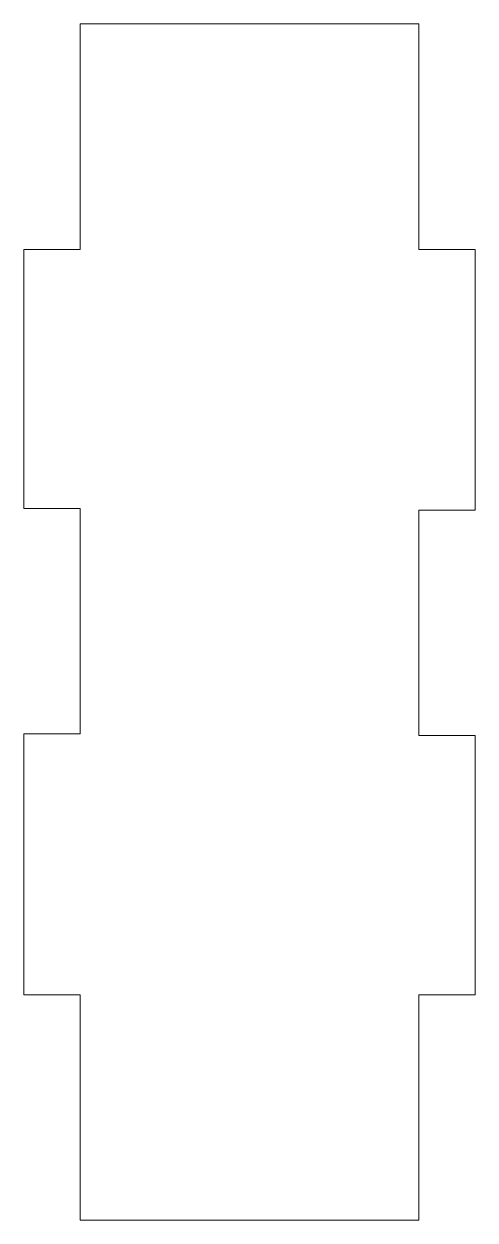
# Model space of a CAD drawing. Header units: inches. Extents: x 0 to 1, y 4.72 to 7.37.
import ezdxf

# ---------------------------------------------------------------- set-up
doc = ezdxf.new("R2010")
doc.units = ezdxf.units.IN
doc.header["$MEASUREMENT"] = 0

msp = doc.modelspace()

# ---------------------------------------------------------------- linework, layer by layer
at = {"color": 7, "linetype": 'Continuous', "lineweight": 15}
for p, q in [((0.875, 7.3691), (0.125, 7.3691)), ((0.125, 6.8691), (0.125, 7.3691)), ((0.875, 7.3691), (0.875, 6.8691)), ((0, 6.8691), (0.125, 6.8691)), ((0, 6.2941), (0, 6.8691)), ((0.875, 6.8691), (1, 6.8691)), ((1, 6.2908), (1, 6.8691)), ((0.125, 6.2941), (0, 6.2941)), ((0.125, 5.7941), (0.125, 6.2941)), ((1, 6.2908), (0.875, 6.2908)), ((0.875, 6.2908), (0.875, 5.7908)), ((0, 5.7941), (0.125, 5.7941)), ((0, 5.2158), (0, 5.7941)), ((0.875, 5.7908), (1, 5.7908)), ((1, 5.2158), (1, 5.7908)), ((0.125, 5.2158), (0, 5.2158)), ((0.125, 4.7158), (0.125, 5.2158)), ((0.875, 5.2158), (0.875, 4.7158)), ((1, 5.2158), (0.875, 5.2158)), ((0.875, 4.7158), (0.125, 4.7158))]:
    msp.add_line(p, q, dxfattribs=at)

doc.saveas('drawing.dxf')
